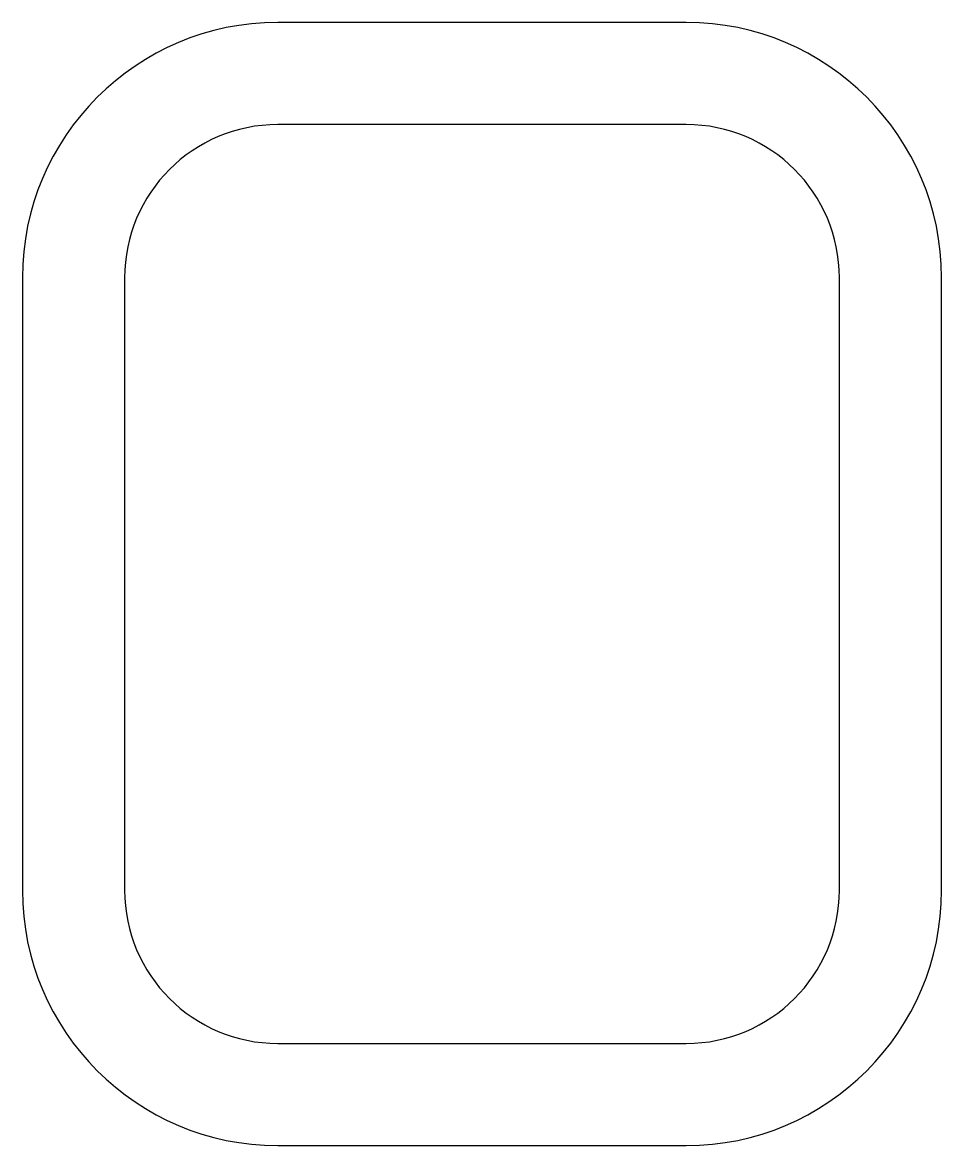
# Model space of a CAD drawing. Header units: millimetres. Extents: x 102 to 120, y -72.8 to -50.8.
import ezdxf

# ---------------------------------------------------------------- set-up
doc = ezdxf.new("R2010")
doc.units = ezdxf.units.MM

msp = doc.modelspace()

# ---------------------------------------------------------------- linework, layer by layer
for p, q in [((115, -50.77), (107, -50.77)), ((115, -52.77), (107, -52.77)), ((102, -55.77), (102, -67.77)), ((104, -55.77), (104, -67.77)), ((118, -67.77), (118, -55.77)), ((120, -67.77), (120, -55.77)), ((107, -70.77), (115, -70.77)), ((107, -72.77), (115, -72.77))]:
    msp.add_line(p, q)
for centre, radius, start, end in [((107, -55.77), 5, 90, 180), ((115, -55.77), 5, 0, 90), ((107, -55.77), 3, 90, 180), ((115, -55.77), 3, 0, 90), ((107, -67.77), 5, 180, 270), ((107, -67.77), 3, 180, 270), ((115, -67.77), 5, 270, 360), ((115, -67.77), 3, 270, 0)]:
    msp.add_arc(centre, radius, start, end)

doc.saveas('drawing.dxf')
